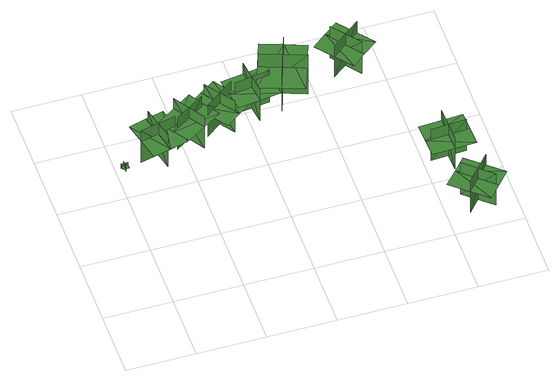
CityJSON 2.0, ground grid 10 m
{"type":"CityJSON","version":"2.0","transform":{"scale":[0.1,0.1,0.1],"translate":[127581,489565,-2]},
"CityObjects":{
"tree1":{"type":"SolitaryVegetationObject","geometry":[{"type":"MultiSurface","lod":"1","boundaries":[[[0,1,2]],[[0,2,3]],[[4,5,6]],[[4,6,7]],[[8,9,10]],[[8,10,11]],[[8,11,12]],[[8,12,13]]]}]},
"tree2":{"type":"SolitaryVegetationObject","geometry":[{"type":"MultiSurface","lod":"1","boundaries":[[[14,15,16]],[[14,16,17]],[[18,19,20]],[[18,20,21]],[[22,23,24]],[[22,24,25]],[[22,25,26]],[[22,26,27]]]}]},
"tree3":{"type":"SolitaryVegetationObject","geometry":[{"type":"MultiSurface","lod":"1","boundaries":[[[28,29,30]],[[28,30,31]],[[32,33,34]],[[32,34,35]],[[36,37,38]],[[36,38,39]],[[36,39,40]],[[36,40,41]]]}]},
"tree4":{"type":"SolitaryVegetationObject","geometry":[{"type":"MultiSurface","lod":"1","boundaries":[[[42,43,44]],[[42,44,45]],[[46,47,48]],[[46,48,49]],[[50,51,52]],[[50,52,53]],[[50,53,54]],[[50,54,55]]]}]},
"tree5":{"type":"SolitaryVegetationObject","geometry":[{"type":"MultiSurface","lod":"1","boundaries":[[[56,57,58]],[[56,58,59]],[[60,61,62]],[[60,62,63]],[[64,65,66]],[[64,66,67]],[[64,67,68]],[[64,68,69]]]}]},
"tree6":{"type":"SolitaryVegetationObject","geometry":[{"type":"MultiSurface","lod":"1","boundaries":[[[70,71,72]],[[70,72,73]],[[74,75,76]],[[74,76,77]],[[78,79,80]],[[78,80,81]],[[78,81,82]],[[78,82,83]]]}]},
"tree7":{"type":"SolitaryVegetationObject","geometry":[{"type":"MultiSurface","lod":"1","boundaries":[[[84,85,86]],[[84,86,87]],[[88,89,90]],[[88,90,91]],[[92,93,94]],[[92,94,95]],[[92,95,96]],[[92,96,97]]]}]},
"tree8":{"type":"SolitaryVegetationObject","geometry":[{"type":"MultiSurface","lod":"1","boundaries":[[[98,99,100]],[[98,100,101]],[[102,103,104]],[[102,104,105]],[[106,107,108]],[[106,108,109]],[[106,109,110]],[[106,110,111]]]}]},
"tree9":{"type":"SolitaryVegetationObject","geometry":[{"type":"MultiSurface","lod":"1","boundaries":[[[112,113,114]],[[112,114,115]],[[116,117,118]],[[116,118,119]],[[120,121,122]],[[120,122,123]],[[120,123,124]],[[120,124,125]]]}]}
},
"vertices":[
[13,248,12],[13,258,12],[13,258,3],[13,248,3],[9,248,8],[9,258,8],[18,258,8],[18,248,8],[8,255,8],[8,255,12],[18,255,12],[18,255,8],[18,255,3],[8,255,3],
[88,264,9],[88,264,71],[36,252,71],[36,252,9],[68,234,9],[68,234,71],[56,284,71],[56,284,9],[70,226,51],[96,232,51],[81,295,51],[55,289,51],[29,282,51],[44,220,51],
[125,250,10],[125,250,72],[96,295,72],[96,295,10],[90,259,10],[90,259,72],[133,287,72],[133,287,10],[83,254,52],[98,232,52],[152,267,52],[137,289,52],[123,312,52],[69,277,52],
[179,301,10],[179,301,72],[136,269,72],[136,269,10],[173,265,10],[173,265,72],[143,307,72],[143,307,10],[178,259,52],[199,274,52],[162,326,52],[140,311,52],[118,295,52],[156,243,52],
[211,273,12],[211,273,74],[204,325,74],[204,325,12],[183,295,12],[183,295,74],[234,302,74],[234,302,12],[175,294,54],[179,267,54],[242,276,54],[239,303,54],[235,329,54],[171,320,54],
[224,321,14],[224,321,91],[287,298,91],[287,298,14],[266,339,14],[266,339,91],[244,279,91],[244,279,14],[269,349,66],[237,360,66],[210,284,66],[242,273,66],[273,262,66],[300,337,66],
[332,319,11],[332,319,73],[374,352,73],[374,352,11],[337,355,11],[337,355,73],[369,314,73],[369,314,11],[332,361,52],[311,344,52],[351,294,52],[372,311,52],[393,327,52],[353,377,52],
[430,28,9],[430,28,71],[465,68,71],[465,68,9],[428,64,9],[428,64,71],[467,30,71],[467,30,9],[422,69,51],[404,49,51],[453,7,51],[470,27,51],[488,47,51],[439,89,51],
[434,107,12],[434,107,74],[432,161,74],[432,161,12],[408,132,12],[408,132,74],[459,135,74],[459,135,12],[400,132,54],[401,105,54],[465,108,54],[464,135,54],[463,162,54],[399,159,54]
]}
